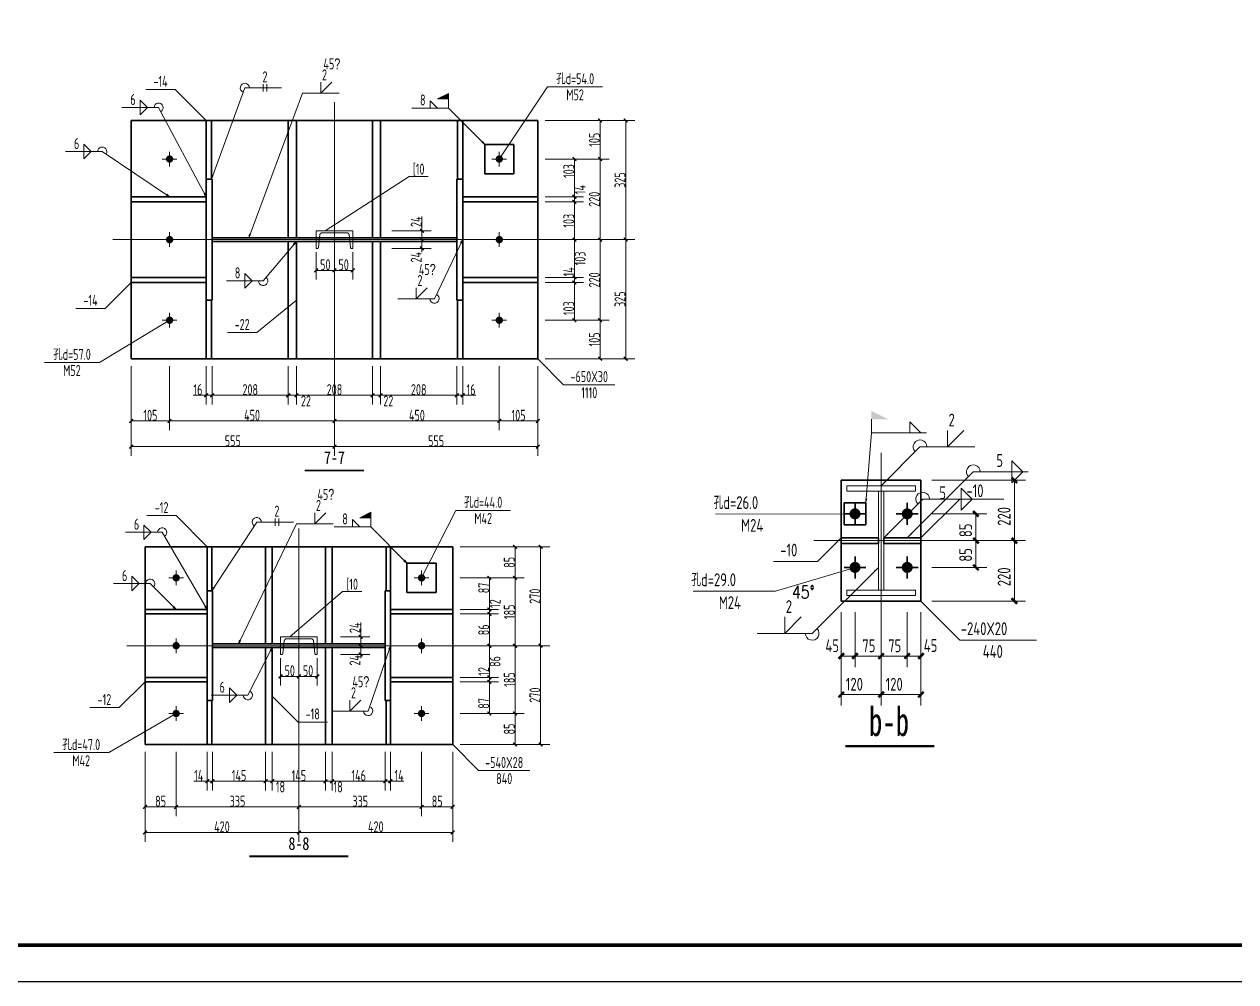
# Model space of a CAD drawing. Extents: x 14475413 to 15955882, y -732572 to -282951.
# Drawn here: x 15643812 to 15676885, y -595794 to -569658 of the extents above; entities that cross this region are included whole.
import ezdxf
from ezdxf.enums import TextEntityAlignment as Align

# ---------------------------------------------------------------- set-up
doc = ezdxf.new("R2010")
doc.units = 0
doc.header["$LTSCALE"] = 1000
doc.header["$MEASUREMENT"] = 0
doc.linetypes.add('线型2', pattern=[5, 3, -2])
doc.linetypes.add('线型4', pattern=[2.5, 1.5, -1])
for name, color, linetype, lineweight in [('10', 7, 'Continuous', 35), ('1000', 2, 'Continuous', 35), ('20', 2, 'Continuous', 35), ('字符串标注', 9, 'Continuous', 18), ('尺寸标注', 9, 'Continuous', 18), ('焊缝标注', 9, 'Continuous', 18), ('编号标注', 9, 'Continuous', 18), ('螺栓孔标注', 9, 'Continuous', 18), ('钢板标注', 9, 'Continuous', 18)]:
    doc.layers.add(name, color=color, linetype=linetype, lineweight=lineweight)
for name, color, linetype in [('3T_WOOD', 21, 'Continuous'), ('PUB_TEXT', 7, 'Continuous'), ('TK', 4, 'Continuous')]:
    doc.layers.add(name, color=color, linetype=linetype)
doc.styles.add('-宋体', font='', dxfattribs={"width": 0.8})
doc.styles.add('_HZTXT', font='txt.shx', dxfattribs={"width": 0.8, "bigfont": 'hztxt.shx'})
doc.styles.add('FromPkpm', font='Pkpmeng', dxfattribs={"width": 0.7, "bigfont": 'hztxt'})
doc.styles.add('hztxt', font='Pkpmeng', dxfattribs={"width": 0.7, "bigfont": 'hztxt'})
doc.styles.add('图框字体', font='', dxfattribs={"width": 0.8})
doc.styles.get('-宋体').set_extended_font_data('SimSun')
doc.styles.get('图框字体').set_extended_font_data('NSimSun')

# ---------------------------------------------------------------- blocks, each defined once
blk = doc.blocks.new('_ArchTick')
at = {"color": 0, "linetype": 'ByBlock', "const_width": 0.4}
blk.add_lwpolyline([(-0.5, -0.5), (0.5, 0.5)], dxfattribs=at)
blk = doc.blocks.new('GeYuanFrame_70858531', base_point=(20.09, 4.53))
at = {"layer": 'TK'}
blk.add_lwpolyline([(20.09, 4.53), (20.09, 598.53), (1491.09, 598.53), (1491.09, 4.53)], close=True, dxfattribs=at)
at = {"layer": 'TK', "const_width": 1}
blk.add_lwpolyline([(45.09, 588.53), (1481.09, 588.53), (1481.09, 14.53), (45.09, 14.53)], close=True, dxfattribs=at)

msp = doc.modelspace()

# ---------------------------------------------------------------- hatches: boundary and pattern name
at = {"layer": '焊缝标注'}
for points in [[(15655392.1, -571695.9), (15655092.1, -571695.9), (15655392.1, -571545.9)], [(15656380.8, -572937), (15656320.8, -572855.6), (15656299.6, -572876.8)], [(15648920.8, -573887), (15648969.3, -573798.3), (15648941.1, -573788)], [(15647780.8, -574367), (15647706.1, -574298.9), (15647689.4, -574323.9)], [(15648780.8, -574367), (15648747, -574271.8), (15648720.5, -574285.9)], [(15649942.8, -575487), (15649991.7, -575398.5), (15649963.6, -575388.1)], [(15651240.8, -575587), (15651165, -575654), (15651188, -575673.3)], [(15655780.8, -575537), (15655724.4, -575620.9), (15655751.5, -575633.8)], [(15653270.2, -583129.1), (15652970.2, -583129.1), (15653270.2, -582979.1)], [(15654259, -584370.3), (15654199, -584288.9), (15654177.8, -584310.1)], [(15648929, -585120.3), (15648996.4, -585044.9), (15648971.3, -585028.4)], [(15647959, -585635.3), (15647899, -585553.9), (15647877.8, -585575.1)], [(15648809, -585635.3), (15648771.6, -585541.3), (15648745.7, -585556.4)], [(15649657, -586570.3), (15649714.1, -586486.8), (15649687.1, -586473.7)], [(15650582.3, -586670.3), (15650523.4, -586752.4), (15650550.1, -586766.1)], [(15653809, -586620.3), (15653762.5, -586710.1), (15653790.9, -586719.7)]]:
    msp.add_hatch(color=256, dxfattribs=at).paths.add_polyline_path(points)

# ---------------------------------------------------------------- linework, layer by layer
at = {"layer": '10', "linetype": '线型2', "lineweight": 18, "ltscale": 100}
for p, q in [((15652280.8, -579287), (15652280.8, -571787)), ((15646230.8, -575537), (15658330.8, -575537)), ((15651309, -589820.3), (15651309, -583420.3)), ((15646609, -586620.3), (15656009, -586620.3))]:
    msp.add_line(p, q, dxfattribs=at)
at = {"layer": '10', "lineweight": 18, "ltscale": 100}
for p, q in [((15647780.8, -573537), (15647780.8, -573137)), ((15656780.8, -573537), (15656780.8, -573137)), ((15647580.8, -573337), (15647980.8, -573337)), ((15656580.8, -573337), (15656980.8, -573337)), ((15647780.8, -575737), (15647780.8, -575337)), ((15656780.8, -575737), (15656780.8, -575337)), ((15647580.8, -575537), (15647980.8, -575537)), ((15656580.8, -575537), (15656980.8, -575537)), ((15647580.8, -577737), (15647980.8, -577737)), ((15647780.8, -577937), (15647780.8, -577537)), ((15656580.8, -577737), (15656980.8, -577737)), ((15656780.8, -577937), (15656780.8, -577537)), ((15647959, -584970.3), (15647959, -584570.3)), ((15654659, -584970.3), (15654659, -584570.3)), ((15647759, -584770.3), (15648159, -584770.3)), ((15654459, -584770.3), (15654859, -584770.3)), ((15647759, -586620.3), (15648159, -586620.3)), ((15647959, -586820.3), (15647959, -586420.3)), ((15654459, -586620.3), (15654859, -586620.3)), ((15654659, -586820.3), (15654659, -586420.3)), ((15647959, -588670.3), (15647959, -588270.3)), ((15654659, -588670.3), (15654659, -588270.3)), ((15647759, -588470.3), (15648159, -588470.3)), ((15654459, -588470.3), (15654859, -588470.3))]:
    msp.add_line(p, q, dxfattribs=at)
at = {"layer": '10', "color": 3, "lineweight": 35, "ltscale": 100}
for p, q in [((15648940.8, -573887), (15648780.8, -573887)), ((15648780.8, -573887), (15648780.8, -577187)), ((15648940.8, -577187), (15648940.8, -573887)), ((15655780.8, -573887), (15655620.8, -573887)), ((15655620.8, -573887), (15655620.8, -577187)), ((15655780.8, -577187), (15655780.8, -573887)), ((15648940.8, -575487), (15655620.8, -575487)), ((15648940.8, -575587), (15655620.8, -575587)), ((15648780.8, -577187), (15648940.8, -577187)), ((15655620.8, -577187), (15655780.8, -577187)), ((15648949, -585120.3), (15648809, -585120.3)), ((15648809, -585120.3), (15648809, -588120.3)), ((15648949, -588120.3), (15648949, -585120.3)), ((15653809, -585120.3), (15653669, -585120.3)), ((15653669, -585120.3), (15653669, -588120.3)), ((15653809, -588120.3), (15653809, -585120.3)), ((15648949, -586570.3), (15653669, -586570.3)), ((15648949, -586670.3), (15653669, -586670.3)), ((15648809, -588120.3), (15648949, -588120.3)), ((15653669, -588120.3), (15653809, -588120.3))]:
    msp.add_line(p, q, dxfattribs=at)
at = {"layer": '10', "color": 1, "linetype": '线型4', "lineweight": 18, "ltscale": 100}
for p, q in [((15651780.8, -575297), (15651780.8, -575777)), ((15651780.8, -575297), (15652780.8, -575297)), ((15651881.9, -575402.8), (15651841.9, -575750.7)), ((15652621.5, -575350), (15651940.2, -575350)), ((15652719.8, -575750.7), (15652679.8, -575402.8)), ((15652780.8, -575297), (15652780.8, -575777)), ((15651780.8, -575777), (15651818, -575777)), ((15652780.8, -575777), (15652743.7, -575777)), ((15650809, -586380.3), (15650809, -586860.3)), ((15650809, -586380.3), (15651809, -586380.3)), ((15651809, -586380.3), (15651809, -586860.3)), ((15650910.1, -586486), (15650870, -586833.9)), ((15651649.7, -586433.3), (15650968.4, -586433.3)), ((15651748, -586833.9), (15651707.9, -586486)), ((15650809, -586860.3), (15650846.2, -586860.3)), ((15651809, -586860.3), (15651771.9, -586860.3))]:
    msp.add_line(p, q, dxfattribs=at)
at = {"layer": '10'}
for p, q in [((15666490.4, -583321.7), (15666490.4, -582721.7)), ((15667915.4, -583321.7), (15667915.4, -582721.7)), ((15666190.4, -583021.7), (15666790.4, -583021.7)), ((15667615.4, -583021.7), (15668215.4, -583021.7)), ((15666490.4, -584784.2), (15666490.4, -584184.2)), ((15667915.4, -584784.2), (15667915.4, -584184.2)), ((15666190.4, -584484.2), (15666790.4, -584484.2)), ((15667615.4, -584484.2), (15668215.4, -584484.2))]:
    msp.add_line(p, q, dxfattribs=at)
at = {"layer": '10', "color": 1, "ltscale": 100, "const_width": 100}
for points in [[(15647830.8, -573337, 1), (15647730.8, -573337, 1)], [(15656830.8, -573337, 1), (15656730.8, -573337, 1)], [(15647830.8, -575537, 1), (15647730.8, -575537, 1)], [(15656830.8, -575537, 1), (15656730.8, -575537, 1)], [(15647830.8, -577737, 1), (15647730.8, -577737, 1)], [(15656830.8, -577737, 1), (15656730.8, -577737, 1)], [(15648009, -584770.3, 1), (15647909, -584770.3, 1)], [(15654709, -584770.3, 1), (15654609, -584770.3, 1)], [(15648009, -586620.3, 1), (15647909, -586620.3, 1)], [(15654709, -586620.3, 1), (15654609, -586620.3, 1)], [(15648009, -588470.3, 1), (15647909, -588470.3, 1)], [(15654709, -588470.3, 1), (15654609, -588470.3, 1)]]:
    msp.add_lwpolyline(points, format="xyb", close=True, dxfattribs=at)
at = {"layer": '10', "lineweight": 35, "ltscale": 100, "const_width": 50}
for points in [[(15651470.8, -581837), (15653090.8, -581837)], [(15649959, -592370.3), (15652659, -592370.3)]]:
    msp.add_lwpolyline(points, dxfattribs=at)
at = {"layer": '10', "const_width": 150}
for points in [[(15666565.4, -583021.7, 1), (15666415.4, -583021.7, 1), (15666565.4, -583021.7, 1)], [(15667990.4, -583021.7, 1), (15667840.4, -583021.7, 1), (15667990.4, -583021.7, 1)], [(15666565.4, -584484.2, 1), (15666415.4, -584484.2, 1), (15666565.4, -584484.2, 1)], [(15667990.4, -584484.2, 1), (15667840.4, -584484.2, 1), (15667990.4, -584484.2, 1)]]:
    msp.add_lwpolyline(points, format="xyb", close=True, dxfattribs=at)
at = {"layer": '10', "const_width": 67.5}
msp.add_lwpolyline([(15666223.7, -589362.5), (15668653.7, -589362.5)], dxfattribs=at)
at = {"layer": '10', "color": 1, "linetype": '线型4', "lineweight": 18, "ltscale": 100}
for centre, radius, start, end in [((15651943.9, -575412.7), 62.8, 93.4084, 170.88101), ((15652617.8, -575412.7), 62.8, 9.11901, 86.5916), ((15651819.5, -575754.4), 22.7, 266.23474, 9.47566), ((15652742.2, -575754.4), 22.7, 170.52434, 273.76526), ((15650972.1, -586495.9), 62.8, 93.4084, 170.88101), ((15651645.9, -586495.9), 62.8, 9.11901, 86.5916), ((15650847.6, -586837.6), 22.7, 266.23474, 9.47566), ((15651770.4, -586837.6), 22.7, 170.52434, 273.76526)]:
    msp.add_arc(centre, radius, start, end, dxfattribs=at)
at = {"layer": '1000'}
for p, q in [((15668290.4, -582103), (15666115.4, -582103)), ((15666115.4, -582103), (15666115.4, -585403)), ((15668290.4, -585403), (15668290.4, -582103)), ((15666790.4, -582721.7), (15666190.4, -582721.7)), ((15666190.4, -582721.7), (15666190.4, -583321.7)), ((15666790.4, -583321.7), (15666790.4, -582721.7)), ((15666190.4, -583321.7), (15666790.4, -583321.7)), ((15667127.9, -583678), (15666115.4, -583678)), ((15666115.4, -583678), (15666115.4, -583828)), ((15667127.9, -583828), (15667127.9, -583678)), ((15668290.4, -583678), (15667277.9, -583678)), ((15667277.9, -583678), (15667277.9, -583828)), ((15668290.4, -583828), (15668290.4, -583678)), ((15666115.4, -583828), (15667127.9, -583828)), ((15667277.9, -583828), (15668290.4, -583828)), ((15666115.4, -585403), (15668290.4, -585403))]:
    msp.add_line(p, q, dxfattribs=at)
at = {"layer": '20', "lineweight": 35, "ltscale": 100}
for p, q in [((15657830.8, -572287), (15646730.8, -572287)), ((15646730.8, -572287), (15646730.8, -578787)), ((15648920.8, -572287), (15648780.8, -572287)), ((15648780.8, -572287), (15648780.8, -573887)), ((15648920.8, -573887), (15648920.8, -572287)), ((15651240.8, -572287), (15651020.8, -572287)), ((15651020.8, -572287), (15651020.8, -575487)), ((15651240.8, -575487), (15651240.8, -572287)), ((15653540.8, -572287), (15653320.8, -572287)), ((15653320.8, -572287), (15653320.8, -575487)), ((15653540.8, -575487), (15653540.8, -572287)), ((15655780.8, -572287), (15655640.8, -572287)), ((15655640.8, -572287), (15655640.8, -573887)), ((15655780.8, -573887), (15655780.8, -572287)), ((15657830.8, -578787), (15657830.8, -572287)), ((15657180.8, -572937), (15656380.8, -572937)), ((15656380.8, -572937), (15656380.8, -573737)), ((15657180.8, -573737), (15657180.8, -572937)), ((15656380.8, -573737), (15657180.8, -573737)), ((15648780.8, -573887), (15648920.8, -573887)), ((15655640.8, -573887), (15655780.8, -573887)), ((15648780.8, -574367), (15646730.8, -574367)), ((15646730.8, -574367), (15646730.8, -574507)), ((15648780.8, -574507), (15648780.8, -574367)), ((15657830.8, -574367), (15655780.8, -574367)), ((15655780.8, -574367), (15655780.8, -574507)), ((15657830.8, -574507), (15657830.8, -574367)), ((15646730.8, -574507), (15648780.8, -574507)), ((15655780.8, -574507), (15657830.8, -574507)), ((15651020.8, -575487), (15651240.8, -575487)), ((15651240.8, -575587), (15651020.8, -575587)), ((15651020.8, -575587), (15651020.8, -578787)), ((15651240.8, -578787), (15651240.8, -575587)), ((15653320.8, -575487), (15653540.8, -575487)), ((15653540.8, -575587), (15653320.8, -575587)), ((15653320.8, -575587), (15653320.8, -578787)), ((15653540.8, -578787), (15653540.8, -575587)), ((15648780.8, -576567), (15646730.8, -576567)), ((15646730.8, -576567), (15646730.8, -576707)), ((15646730.8, -576707), (15648780.8, -576707)), ((15648780.8, -576707), (15648780.8, -576567)), ((15657830.8, -576567), (15655780.8, -576567)), ((15655780.8, -576567), (15655780.8, -576707)), ((15655780.8, -576707), (15657830.8, -576707)), ((15657830.8, -576707), (15657830.8, -576567)), ((15648920.8, -577187), (15648780.8, -577187)), ((15648780.8, -577187), (15648780.8, -578787)), ((15648920.8, -578787), (15648920.8, -577187)), ((15655780.8, -577187), (15655640.8, -577187)), ((15655640.8, -577187), (15655640.8, -578787)), ((15655780.8, -578787), (15655780.8, -577187)), ((15646730.8, -578787), (15657830.8, -578787)), ((15648780.8, -578787), (15648920.8, -578787)), ((15651020.8, -578787), (15651240.8, -578787)), ((15653320.8, -578787), (15653540.8, -578787)), ((15655640.8, -578787), (15655780.8, -578787)), ((15655509, -583920.3), (15647109, -583920.3)), ((15647109, -583920.3), (15647109, -589320.3)), ((15648929, -583920.3), (15648809, -583920.3)), ((15648809, -583920.3), (15648809, -585120.3)), ((15648929, -585120.3), (15648929, -583920.3)), ((15650582.3, -583920.3), (15650402.3, -583920.3)), ((15650402.3, -583920.3), (15650402.3, -586570.3)), ((15650582.3, -586570.3), (15650582.3, -583920.3)), ((15652215.7, -583920.3), (15652035.7, -583920.3)), ((15652035.7, -583920.3), (15652035.7, -586570.3)), ((15652215.7, -586570.3), (15652215.7, -583920.3)), ((15653809, -583920.3), (15653689, -583920.3)), ((15653689, -583920.3), (15653689, -585120.3)), ((15653809, -585120.3), (15653809, -583920.3)), ((15655509, -589320.3), (15655509, -583920.3)), ((15655059, -584370.3), (15654259, -584370.3)), ((15654259, -584370.3), (15654259, -585170.3)), ((15655059, -585170.3), (15655059, -584370.3)), ((15648809, -585120.3), (15648929, -585120.3)), ((15653689, -585120.3), (15653809, -585120.3)), ((15654259, -585170.3), (15655059, -585170.3)), ((15648809, -585635.3), (15647109, -585635.3)), ((15647109, -585635.3), (15647109, -585755.3)), ((15648809, -585755.3), (15648809, -585635.3)), ((15655509, -585635.3), (15653809, -585635.3)), ((15653809, -585635.3), (15653809, -585755.3)), ((15655509, -585755.3), (15655509, -585635.3)), ((15647109, -585755.3), (15648809, -585755.3)), ((15653809, -585755.3), (15655509, -585755.3)), ((15650402.3, -586570.3), (15650582.3, -586570.3)), ((15650582.3, -586670.3), (15650402.3, -586670.3)), ((15650402.3, -586670.3), (15650402.3, -589320.3)), ((15650582.3, -589320.3), (15650582.3, -586670.3)), ((15652035.7, -586570.3), (15652215.7, -586570.3)), ((15652215.7, -586670.3), (15652035.7, -586670.3)), ((15652035.7, -586670.3), (15652035.7, -589320.3)), ((15652215.7, -589320.3), (15652215.7, -586670.3)), ((15648809, -587485.3), (15647109, -587485.3)), ((15647109, -587485.3), (15647109, -587605.3)), ((15647109, -587605.3), (15648809, -587605.3)), ((15648809, -587605.3), (15648809, -587485.3)), ((15655509, -587485.3), (15653809, -587485.3)), ((15653809, -587485.3), (15653809, -587605.3)), ((15653809, -587605.3), (15655509, -587605.3)), ((15655509, -587605.3), (15655509, -587485.3)), ((15648929, -588120.3), (15648809, -588120.3)), ((15648809, -588120.3), (15648809, -589320.3)), ((15648929, -589320.3), (15648929, -588120.3)), ((15653809, -588120.3), (15653689, -588120.3)), ((15653689, -588120.3), (15653689, -589320.3)), ((15653809, -589320.3), (15653809, -588120.3)), ((15647109, -589320.3), (15655509, -589320.3)), ((15648809, -589320.3), (15648929, -589320.3)), ((15650402.3, -589320.3), (15650582.3, -589320.3)), ((15652035.7, -589320.3), (15652215.7, -589320.3)), ((15653689, -589320.3), (15653809, -589320.3))]:
    msp.add_line(p, q, dxfattribs=at)
at = {"layer": '字符串标注', "lineweight": 18, "ltscale": 100}
for p, q in [((15652030.8, -575297), (15654317.3, -573813.1)), ((15654317.3, -573813.1), (15654842.3, -573813.1)), ((15651059, -586380.3), (15652502.7, -585142.5)), ((15652502.7, -585142.5), (15653027.7, -585142.5))]:
    msp.add_line(p, q, dxfattribs=at)
at = {"layer": '字符串标注', "ltscale": 100, "const_width": 10}
for points in [[(15652035.8, -575297, 1), (15652025.8, -575297, 1)], [(15651064, -586380.3, 1), (15651054, -586380.3, 1)]]:
    msp.add_lwpolyline(points, format="xyb", close=True, dxfattribs=at)
at = {"layer": '尺寸标注', "linetype": 'Continuous', "lineweight": 18}
for p, q in [((15658030.8, -572287), (15659780.8, -572287)), ((15658030.8, -572287), (15660480.8, -572287)), ((15659530.8, -573337), (15659530.8, -572287)), ((15660230.8, -575537), (15660230.8, -572287)), ((15658030.8, -573337), (15659080.8, -573337)), ((15658030.8, -573337), (15659780.8, -573337)), ((15658030.8, -573337), (15659780.8, -573337)), ((15658830.8, -574367), (15658830.8, -573337)), ((15659530.8, -575537), (15659530.8, -573337)), ((15658030.8, -574367), (15659080.8, -574367)), ((15658030.8, -574367), (15659080.8, -574367)), ((15658830.8, -574367), (15658830.8, -574267)), ((15658830.8, -574507), (15658830.8, -574367)), ((15658030.8, -574507), (15659080.8, -574507)), ((15658030.8, -574507), (15659080.8, -574507)), ((15658830.8, -575537), (15658830.8, -574507)), ((15658830.8, -574507), (15658830.8, -574607)), ((15654667.1, -575297), (15654667.1, -574901.5)), ((15653848.7, -575297), (15654917.1, -575297)), ((15654667.1, -575537), (15654667.1, -575297)), ((15654667.1, -575537), (15654667.1, -575437)), ((15653848.7, -575537), (15654917.1, -575537)), ((15653848.7, -575537), (15654917.1, -575537)), ((15653848.7, -575777), (15654917.1, -575777)), ((15654667.1, -575777), (15654667.1, -575537)), ((15654667.1, -575777), (15654667.1, -575877)), ((15658030.8, -575537), (15659080.8, -575537)), ((15658030.8, -575537), (15659080.8, -575537)), ((15658030.8, -575537), (15659780.8, -575537)), ((15658030.8, -575537), (15659780.8, -575537)), ((15658030.8, -575537), (15660480.8, -575537)), ((15658030.8, -575537), (15660480.8, -575537)), ((15658830.8, -576567), (15658830.8, -575537)), ((15659530.8, -577737), (15659530.8, -575537)), ((15660230.8, -578787), (15660230.8, -575537)), ((15651780.8, -575877), (15651780.8, -576627)), ((15652280.8, -575877), (15652280.8, -576627)), ((15652280.8, -575877), (15652280.8, -576627)), ((15652780.8, -575877), (15652780.8, -576627)), ((15652280.8, -576377), (15651780.8, -576377)), ((15652280.8, -576377), (15652780.8, -576377)), ((15658030.8, -576567), (15659080.8, -576567)), ((15658030.8, -576567), (15659080.8, -576567)), ((15658030.8, -576707), (15659080.8, -576707)), ((15658030.8, -576707), (15659080.8, -576707)), ((15658830.8, -576567), (15658830.8, -576467)), ((15658830.8, -576707), (15658830.8, -576567)), ((15658830.8, -576707), (15658830.8, -577737)), ((15658830.8, -576707), (15658830.8, -576807)), ((15658030.8, -577737), (15659080.8, -577737)), ((15658030.8, -577737), (15659780.8, -577737)), ((15658030.8, -577737), (15659780.8, -577737)), ((15659530.8, -578787), (15659530.8, -577737)), ((15646730.8, -578987), (15646730.8, -580737)), ((15646730.8, -578987), (15646730.8, -581437)), ((15647780.8, -578987), (15647780.8, -580737)), ((15647780.8, -578987), (15647780.8, -580737)), ((15648780.8, -578987), (15648780.8, -580037)), ((15648940.8, -578987), (15648940.8, -580037)), ((15648940.8, -578987), (15648940.8, -580037)), ((15651020.8, -578987), (15651020.8, -580037)), ((15651020.8, -578987), (15651020.8, -580037)), ((15651240.8, -578987), (15651240.8, -580037)), ((15651240.8, -578987), (15651240.8, -580037)), ((15652280.8, -578987), (15652280.8, -580737)), ((15652280.8, -578987), (15652280.8, -580737)), ((15652280.8, -578987), (15652280.8, -581437)), ((15652280.8, -578987), (15652280.8, -581437)), ((15653320.8, -578987), (15653320.8, -580037)), ((15653320.8, -578987), (15653320.8, -580037)), ((15653540.8, -578987), (15653540.8, -580037)), ((15653540.8, -578987), (15653540.8, -580037)), ((15655620.8, -578987), (15655620.8, -580037)), ((15655620.8, -578987), (15655620.8, -580037)), ((15655780.8, -578987), (15655780.8, -580037)), ((15656780.8, -578987), (15656780.8, -580737)), ((15656780.8, -578987), (15656780.8, -580737)), ((15657830.8, -578987), (15657830.8, -580737)), ((15657830.8, -578987), (15657830.8, -581437)), ((15658030.8, -578787), (15659780.8, -578787)), ((15658030.8, -578787), (15660480.8, -578787)), ((15648780.8, -579787), (15648425.6, -579787)), ((15648940.8, -579787), (15648780.8, -579787)), ((15648940.8, -579787), (15651020.8, -579787)), ((15651020.8, -579787), (15650920.8, -579787)), ((15651020.8, -579787), (15651240.8, -579787)), ((15651240.8, -579787), (15651340.8, -579787)), ((15651240.8, -579787), (15653320.8, -579787)), ((15653320.8, -579787), (15653220.8, -579787)), ((15653320.8, -579787), (15653540.8, -579787)), ((15653540.8, -579787), (15653640.8, -579787)), ((15653540.8, -579787), (15655620.8, -579787)), ((15655620.8, -579787), (15655780.8, -579787)), ((15655780.8, -579787), (15656136, -579787)), ((15646730.8, -580487), (15647780.8, -580487)), ((15647780.8, -580487), (15652280.8, -580487)), ((15652280.8, -580487), (15656780.8, -580487)), ((15656780.8, -580487), (15657830.8, -580487)), ((15646730.8, -581187), (15652280.8, -581187)), ((15652280.8, -581187), (15657830.8, -581187)), ((15655709, -583920.3), (15657459, -583920.3)), ((15655709, -583920.3), (15658159, -583920.3)), ((15657209, -584770.3), (15657209, -583920.3)), ((15657909, -586620.3), (15657909, -583920.3)), ((15655709, -584770.3), (15656759, -584770.3)), ((15655709, -584770.3), (15657459, -584770.3)), ((15655709, -584770.3), (15657459, -584770.3)), ((15656509, -585635.3), (15656509, -584770.3)), ((15657209, -586620.3), (15657209, -584770.3)), ((15655709, -585635.3), (15656759, -585635.3)), ((15655709, -585635.3), (15656759, -585635.3)), ((15656509, -585635.3), (15656509, -585535.3)), ((15656509, -585755.3), (15656509, -585635.3)), ((15652995.8, -586380.3), (15652995.8, -585984.7)), ((15655709, -585755.3), (15656759, -585755.3)), ((15655709, -585755.3), (15656759, -585755.3)), ((15656509, -586620.3), (15656509, -585755.3)), ((15656509, -585755.3), (15656509, -585855.3)), ((15652449.6, -586380.3), (15653245.8, -586380.3)), ((15652995.8, -586620.3), (15652995.8, -586380.3)), ((15652449.6, -586620.3), (15653245.8, -586620.3)), ((15652449.6, -586620.3), (15653245.8, -586620.3)), ((15652995.8, -586620.3), (15652995.8, -586520.3)), ((15652995.8, -586860.3), (15652995.8, -586620.3)), ((15655709, -586620.3), (15656759, -586620.3)), ((15655709, -586620.3), (15656759, -586620.3)), ((15655709, -586620.3), (15657459, -586620.3)), ((15655709, -586620.3), (15657459, -586620.3)), ((15655709, -586620.3), (15658159, -586620.3)), ((15655709, -586620.3), (15658159, -586620.3)), ((15656509, -587485.3), (15656509, -586620.3)), ((15657209, -588470.3), (15657209, -586620.3)), ((15657909, -589320.3), (15657909, -586620.3)), ((15650809, -586960.3), (15650809, -587710.3)), ((15651309, -586960.3), (15651309, -587710.3)), ((15651309, -586960.3), (15651309, -587710.3)), ((15651809, -586960.3), (15651809, -587710.3)), ((15652449.6, -586860.3), (15653245.8, -586860.3)), ((15652995.8, -586860.3), (15652995.8, -586960.3)), ((15651309, -587460.3), (15650809, -587460.3)), ((15651309, -587460.3), (15651809, -587460.3)), ((15655709, -587485.3), (15656759, -587485.3)), ((15655709, -587485.3), (15656759, -587485.3)), ((15655709, -587605.3), (15656759, -587605.3)), ((15655709, -587605.3), (15656759, -587605.3)), ((15656509, -587485.3), (15656509, -587385.3)), ((15656509, -587605.3), (15656509, -587485.3)), ((15656509, -587605.3), (15656509, -588470.3)), ((15656509, -587605.3), (15656509, -587705.3)), ((15655709, -588470.3), (15656759, -588470.3)), ((15655709, -588470.3), (15657459, -588470.3)), ((15655709, -588470.3), (15657459, -588470.3)), ((15657209, -589320.3), (15657209, -588470.3)), ((15655709, -589320.3), (15657459, -589320.3)), ((15655709, -589320.3), (15658159, -589320.3)), ((15647109, -589520.3), (15647109, -591270.3)), ((15647109, -589520.3), (15647109, -591970.3)), ((15647959, -589520.3), (15647959, -591270.3)), ((15647959, -589520.3), (15647959, -591270.3)), ((15648809, -589520.3), (15648809, -590570.3)), ((15648949, -589520.3), (15648949, -590570.3)), ((15648949, -589520.3), (15648949, -590570.3)), ((15650402.3, -589520.3), (15650402.3, -590570.3)), ((15650402.3, -589520.3), (15650402.3, -590570.3)), ((15650582.3, -589520.3), (15650582.3, -590570.3)), ((15650582.3, -589520.3), (15650582.3, -590570.3)), ((15651309, -589520.3), (15651309, -591270.3)), ((15651309, -589520.3), (15651309, -591270.3)), ((15651309, -589520.3), (15651309, -591970.3)), ((15651309, -589520.3), (15651309, -591970.3)), ((15652035.7, -589520.3), (15652035.7, -590570.3)), ((15652035.7, -589520.3), (15652035.7, -590570.3)), ((15652215.7, -589520.3), (15652215.7, -590570.3)), ((15652215.7, -589520.3), (15652215.7, -590570.3)), ((15653669, -589520.3), (15653669, -590570.3)), ((15653669, -589520.3), (15653669, -590570.3)), ((15653809, -589520.3), (15653809, -590570.3)), ((15654659, -589520.3), (15654659, -591270.3)), ((15654659, -589520.3), (15654659, -591270.3)), ((15655509, -589520.3), (15655509, -591270.3)), ((15655509, -589520.3), (15655509, -591970.3)), ((15648809, -590320.3), (15648440.4, -590320.3)), ((15648949, -590320.3), (15648809, -590320.3)), ((15648949, -590320.3), (15650402.3, -590320.3)), ((15650402.3, -590320.3), (15650302.3, -590320.3)), ((15650402.3, -590320.3), (15650582.3, -590320.3)), ((15650582.3, -590320.3), (15650682.3, -590320.3)), ((15650582.3, -590320.3), (15652035.7, -590320.3)), ((15652035.7, -590320.3), (15651935.7, -590320.3)), ((15652035.7, -590320.3), (15652215.7, -590320.3)), ((15652215.7, -590320.3), (15652315.7, -590320.3)), ((15652215.7, -590320.3), (15653669, -590320.3)), ((15653669, -590320.3), (15653809, -590320.3)), ((15653809, -590320.3), (15654177.7, -590320.3)), ((15647109, -591020.3), (15647959, -591020.3)), ((15647959, -591020.3), (15651309, -591020.3)), ((15651309, -591020.3), (15654659, -591020.3)), ((15654659, -591020.3), (15655509, -591020.3)), ((15647109, -591720.3), (15651309, -591720.3)), ((15651309, -591720.3), (15655509, -591720.3))]:
    msp.add_line(p, q, dxfattribs=at)
at = {"layer": '尺寸标注', "color": 3}
for p, q in [((15668140.4, -582253), (15666265.4, -582253)), ((15666265.4, -582253), (15666265.4, -582403)), ((15666265.4, -582403), (15668140.4, -582403)), ((15667127.9, -585103), (15667127.9, -582403)), ((15667277.9, -585103), (15667277.9, -582403)), ((15668140.4, -582403), (15668140.4, -582253)), ((15668140.4, -585103), (15666265.4, -585103)), ((15666265.4, -585103), (15666265.4, -585253)), ((15666265.4, -585253), (15668140.4, -585253)), ((15668140.4, -585253), (15668140.4, -585103))]:
    msp.add_line(p, q, dxfattribs=at)
at = {"layer": '尺寸标注', "color": 0}
for p, q in [((15668590.4, -582103), (15671140.4, -582103)), ((15670840.4, -583753), (15670840.4, -582103)), ((15668590.4, -583021.7), (15670090.4, -583021.7)), ((15669790.4, -583753), (15669790.4, -583021.7)), ((15668590.4, -583753), (15670090.4, -583753)), ((15668590.4, -583753), (15670090.4, -583753)), ((15668590.4, -583753), (15671140.4, -583753)), ((15668590.4, -583753), (15671140.4, -583753)), ((15669790.4, -584484.2), (15669790.4, -583753)), ((15670840.4, -585403), (15670840.4, -583753)), ((15668590.4, -584484.2), (15670090.4, -584484.2)), ((15666115.4, -585703), (15666115.4, -587203)), ((15666115.4, -585703), (15666115.4, -588253)), ((15666490.4, -585703), (15666490.4, -587203)), ((15666490.4, -585703), (15666490.4, -587203)), ((15667202.9, -585703), (15667202.9, -587203)), ((15667202.9, -585703), (15667202.9, -587203)), ((15667202.9, -585703), (15667202.9, -588253)), ((15667202.9, -585703), (15667202.9, -588253)), ((15667915.4, -585703), (15667915.4, -587203)), ((15667915.4, -585703), (15667915.4, -587203)), ((15668290.4, -585703), (15668290.4, -587203)), ((15668290.4, -585703), (15668290.4, -588253)), ((15668590.4, -585403), (15671140.4, -585403)), ((15666115.4, -586903), (15666490.4, -586903)), ((15666490.4, -586903), (15667202.9, -586903)), ((15667202.9, -586903), (15667915.4, -586903)), ((15667915.4, -586903), (15668290.4, -586903)), ((15666115.4, -587953), (15667202.9, -587953)), ((15667202.9, -587953), (15668290.4, -587953))]:
    msp.add_line(p, q, dxfattribs=at)
at = {"layer": '尺寸标注', "color": 0, "const_width": 67.5}
for points in [[(15670765.4, -582028), (15670915.4, -582178)], [(15669715.4, -582946.7), (15669865.4, -583096.7)], [(15669715.4, -583678), (15669865.4, -583828)], [(15669715.4, -583678), (15669865.4, -583828)], [(15670765.4, -583678), (15670915.4, -583828)], [(15670765.4, -583678), (15670915.4, -583828)], [(15669715.4, -584409.2), (15669865.4, -584559.2)], [(15670765.4, -585328), (15670915.4, -585478)], [(15666040.4, -586978), (15666190.4, -586828)], [(15666415.4, -586978), (15666565.4, -586828)], [(15666415.4, -586978), (15666565.4, -586828)], [(15667127.9, -586978), (15667277.9, -586828)], [(15667127.9, -586978), (15667277.9, -586828)], [(15667840.4, -586978), (15667990.4, -586828)], [(15667840.4, -586978), (15667990.4, -586828)], [(15668215.4, -586978), (15668365.4, -586828)], [(15666040.4, -588028), (15666190.4, -587878)], [(15667127.9, -588028), (15667277.9, -587878)], [(15667127.9, -588028), (15667277.9, -587878)], [(15668215.4, -588028), (15668365.4, -587878)]]:
    msp.add_lwpolyline(points, dxfattribs=at)
at = {"layer": '焊缝标注', "lineweight": 18, "ltscale": 100}
for p, q in [((15648920.8, -573887), (15649832.8, -571394.9)), ((15649832.8, -571394.9), (15650832.8, -571394.9)), ((15650332.8, -571494.9), (15650332.8, -571294.9)), ((15650432.8, -571494.9), (15650432.8, -571294.9)), ((15651909.2, -571540.3), (15651909.2, -571240.3)), ((15651909.2, -571540.3), (15652209.2, -571240.3)), ((15647180.4, -571932.9), (15646980.4, -571732.9)), ((15646980.4, -571932.9), (15646980.4, -571732.9)), ((15649942.8, -575487), (15651409.2, -571540.3)), ((15651409.2, -571540.3), (15652409.2, -571540.3)), ((15655092.1, -571945.9), (15654892.1, -571745.9)), ((15654892.1, -571945.9), (15654892.1, -571745.9)), ((15655392.1, -571945.9), (15655392.1, -571695.9)), ((15647480.4, -571932.9), (15646480.4, -571932.9)), ((15647180.4, -571932.9), (15646980.4, -572132.9)), ((15646980.4, -571932.9), (15646980.4, -572132.9)), ((15648780.8, -574367), (15647480.4, -571932.9)), ((15655392.1, -571945.9), (15654392.1, -571945.9)), ((15656380.8, -572937), (15655392.1, -571945.9)), ((15645941.9, -573136), (15644941.9, -573136)), ((15645641.9, -573136), (15645441.9, -572936)), ((15645441.9, -573136), (15645441.9, -572936)), ((15645641.9, -573136), (15645441.9, -573336)), ((15645441.9, -573136), (15645441.9, -573336)), ((15647780.8, -574367), (15645941.9, -573136)), ((15651240.8, -575587), (15650335.9, -576664.6)), ((15655780.8, -575537), (15655014.2, -577151.6)), ((15650335.9, -576664.6), (15649335.9, -576664.6)), ((15650035.9, -576664.6), (15649835.9, -576464.6)), ((15649835.9, -576664.6), (15649835.9, -576464.6)), ((15650035.9, -576664.6), (15649835.9, -576864.6)), ((15649835.9, -576664.6), (15649835.9, -576864.6)), ((15654514.2, -577151.6), (15654514.2, -576851.6)), ((15654514.2, -577151.6), (15654814.2, -576851.6)), ((15655014.2, -577151.6), (15654014.2, -577151.6)), ((15651743.3, -583291.3), (15651743.3, -582991.3)), ((15651743.3, -583291.3), (15652043.3, -582991.3)), ((15647279, -583526.5), (15647079, -583326.5)), ((15647079, -583526.5), (15647079, -583326.5)), ((15648929, -585120.3), (15650158.4, -583245.8)), ((15649657, -586570.3), (15651243.3, -583291.3)), ((15650158.4, -583245.8), (15651158.4, -583245.8)), ((15650658.4, -583345.8), (15650658.4, -583145.8)), ((15650758.4, -583345.8), (15650758.4, -583145.8)), ((15651243.3, -583291.3), (15652243.3, -583291.3)), ((15653270.2, -583379.1), (15652270.2, -583379.1)), ((15652970.2, -583379.1), (15652770.2, -583179.1)), ((15652770.2, -583379.1), (15652770.2, -583179.1)), ((15653270.2, -583379.1), (15653270.2, -583129.1)), ((15654259, -584370.3), (15653270.2, -583379.1)), ((15647579, -583526.5), (15646579, -583526.5)), ((15647279, -583526.5), (15647079, -583726.5)), ((15647079, -583526.5), (15647079, -583726.5)), ((15648809, -585635.3), (15647579, -583526.5)), ((15646952.7, -584927.3), (15646752.7, -584727.3)), ((15646752.7, -584927.3), (15646752.7, -584727.3)), ((15647252.7, -584927.3), (15646252.7, -584927.3)), ((15646952.7, -584927.3), (15646752.7, -585127.3)), ((15646752.7, -584927.3), (15646752.7, -585127.3)), ((15647959, -585635.3), (15647252.7, -584927.3)), ((15650582.3, -586670.3), (15649915.7, -587972.2)), ((15653809, -586620.3), (15653200.6, -588404.7)), ((15649915.7, -587972.2), (15648915.7, -587972.2)), ((15649615.7, -587972.2), (15649415.7, -587772.2)), ((15649415.7, -587972.2), (15649415.7, -587772.2)), ((15649615.7, -587972.2), (15649415.7, -588172.2)), ((15649415.7, -587972.2), (15649415.7, -588172.2)), ((15652700.6, -588404.7), (15652700.6, -588104.7)), ((15652700.6, -588404.7), (15653000.6, -588104.7)), ((15653200.6, -588404.7), (15652200.6, -588404.7))]:
    msp.add_line(p, q, dxfattribs=at)
at = {"layer": '焊缝标注', "color": 0}
for p, q in [((15666939.9, -580813.3), (15666939.9, -580438.3)), ((15667989.9, -580513.3), (15668289.9, -580813.3)), ((15667989.9, -580813.3), (15667989.9, -580513.3)), ((15669014, -581192.7), (15669014, -580742.7)), ((15669014, -581192.7), (15669464, -580742.7)), ((15666790.4, -582721.7), (15666939.9, -580813.3)), ((15666939.9, -580813.3), (15668439.9, -580813.3)), ((15667202.9, -582253), (15668264, -581192.7)), ((15668264, -581192.7), (15669764, -581192.7)), ((15670769.2, -581575.6), (15671069.2, -581875.6)), ((15670769.2, -581875.6), (15670769.2, -581575.6)), ((15667915.4, -583678), (15669719.2, -581875.6)), ((15669719.2, -581875.6), (15671219.2, -581875.6)), ((15670769.2, -582175.6), (15671069.2, -581875.6)), ((15670769.2, -581875.6), (15670769.2, -582175.6)), ((15669389, -582317.7), (15669689, -582617.7)), ((15669389, -582617.7), (15669389, -582317.7)), ((15667277.9, -583678), (15668339, -582617.7)), ((15668339, -582617.7), (15669839, -582617.7)), ((15669389, -582917.7), (15669689, -582617.7)), ((15669389, -582617.7), (15669389, -582917.7)), ((15667127.9, -584484.2), (15665321.2, -586283.7)), ((15664571.2, -586283.7), (15664571.2, -585833.7)), ((15664571.2, -586283.7), (15665021.2, -585833.7)), ((15665321.2, -586283.7), (15663821.2, -586283.7))]:
    msp.add_line(p, q, dxfattribs=at)
at = {"layer": '焊缝标注', "linetype": 'Continuous'}
for points in [[(15655392.1, -571695.9), (15655092.1, -571695.9), (15655392.1, -571545.9)], [(15656380.8, -572937), (15656320.8, -572855.6), (15656299.6, -572876.8)], [(15648920.8, -573887), (15648969.3, -573798.3), (15648941.1, -573788)], [(15647780.8, -574367), (15647706.1, -574298.9), (15647689.4, -574323.9)], [(15648780.8, -574367), (15648747, -574271.8), (15648720.5, -574285.9)], [(15649942.8, -575487), (15649991.7, -575398.5), (15649963.6, -575388.1)], [(15651240.8, -575587), (15651165, -575654), (15651188, -575673.3)], [(15655780.8, -575537), (15655724.4, -575620.9), (15655751.5, -575633.8)], [(15653270.2, -583129.1), (15652970.2, -583129.1), (15653270.2, -582979.1)], [(15654259, -584370.3), (15654199, -584288.9), (15654177.8, -584310.1)], [(15648929, -585120.3), (15648996.4, -585044.9), (15648971.3, -585028.4)], [(15647959, -585635.3), (15647899, -585553.9), (15647877.8, -585575.1)], [(15648809, -585635.3), (15648771.6, -585541.3), (15648745.7, -585556.4)], [(15649657, -586570.3), (15649714.1, -586486.8), (15649687.1, -586473.7)], [(15650582.3, -586670.3), (15650523.4, -586752.4), (15650550.1, -586766.1)], [(15653809, -586620.3), (15653762.5, -586710.1), (15653790.9, -586719.7)]]:
    msp.add_lwpolyline(points, close=True, dxfattribs=at)
at = {"layer": '焊缝标注', "lineweight": 18, "ltscale": 100}
for centre, start, end in [((15649832.8, -571394.9), 0, 249.90131), ((15647480.4, -571932.9), 298.11322, 180), ((15645941.9, -573136), 326.20154, 180), ((15650335.9, -576664.6), 180, 49.9773), ((15655014.2, -577151.6), 180, 64.602), ((15647579, -583526.5), 300.25473, 180), ((15650158.4, -583245.8), 0, 236.73953), ((15647252.7, -584927.3), 314.93158, 180), ((15649915.7, -587972.2), 180, 62.88582), ((15653200.6, -588404.7), 180, 71.17381)]:
    msp.add_arc(centre, 125, start, end, dxfattribs=at)
at = {"layer": '焊缝标注', "color": 0}
for centre, start, end in [((15668264, -581192.7), 0, 224.97719), ((15669719.2, -581875.6), 0, 224.97719), ((15668339, -582617.7), 0, 224.97719), ((15665321.2, -586283.7), 180, 44.88595)]:
    msp.add_arc(centre, 187.5, start, end, dxfattribs=at)
for points in [[(15666939.9, -580438.3), (15667389.9, -580438.3), (15666939.9, -580213.3)], [(15667202.9, -582253), (15667324.9, -582162.9), (15667293.1, -582131)], [(15666790.4, -582721.7), (15666831.1, -582608), (15666767.3, -582605)], [(15667277.9, -583678), (15667399.9, -583587.9), (15667368.1, -583556)], [(15667915.4, -583678), (15668037.4, -583587.9), (15668005.6, -583556)], [(15667127.9, -584484.2), (15667005.7, -584574.1), (15667037.5, -584606)]]:
    msp.add_solid(points, dxfattribs=at)
at = {"layer": '编号标注', "color": 0}
for p, q in [((15667202.9, -586153), (15667202.9, -581353)), ((15665365.4, -583753), (15669040.4, -583753))]:
    msp.add_line(p, q, dxfattribs=at)
at = {"layer": '螺栓孔标注', "lineweight": 18, "ltscale": 100}
for p, q in [((15656780.8, -573337), (15658100.1, -571364.3)), ((15658100.1, -571364.3), (15659600.1, -571364.3)), ((15647780.8, -577737), (15645864.6, -578889.7)), ((15645864.6, -578889.7), (15644364.6, -578889.7)), ((15654659, -584770.3), (15655590.4, -582927.2)), ((15655590.4, -582927.2), (15657090.4, -582927.2)), ((15647959, -588470.3), (15646117.2, -589539.3)), ((15646117.2, -589539.3), (15644617.2, -589539.3))]:
    msp.add_line(p, q, dxfattribs=at)
at = {"layer": '螺栓孔标注', "color": 0}
for p, q in [((15666490.4, -583029.2), (15662678.2, -583024.9)), ((15666490.4, -584484.2), (15664319, -585131.1)), ((15664319, -585131.1), (15662069, -585131.1))]:
    msp.add_line(p, q, dxfattribs=at)
at = {"layer": '螺栓孔标注', "ltscale": 100, "const_width": 10}
for points in [[(15656785.8, -573337, 1), (15656775.8, -573337, 1)], [(15647785.8, -577737, 1), (15647775.8, -577737, 1)], [(15654664, -584770.3, 1), (15654654, -584770.3, 1)], [(15647964, -588470.3, 1), (15647954, -588470.3, 1)]]:
    msp.add_lwpolyline(points, format="xyb", close=True, dxfattribs=at)
at = {"layer": '螺栓孔标注', "color": 0, "const_width": 15}
for points in [[(15666497.9, -583021.7, 1), (15666482.9, -583021.7, 1), (15666497.9, -583021.7, 1)], [(15666497.9, -584484.2, 1), (15666482.9, -584484.2, 1), (15666497.9, -584484.2, 1)]]:
    msp.add_lwpolyline(points, format="xyb", close=True, dxfattribs=at)
at = {"layer": '钢板标注', "lineweight": 18, "ltscale": 100}
for p, q in [((15647933.3, -571437.5), (15647133.3, -571437.5)), ((15648780.8, -572287), (15647933.3, -571437.5)), ((15646730.8, -576707), (15646022.3, -577412.7)), ((15646022.3, -577412.7), (15645222.3, -577412.7)), ((15651240.8, -577187), (15650160.3, -578074.1)), ((15650160.3, -578074.1), (15649360.3, -578074.1)), ((15657830.8, -578787), (15658536, -579496.1)), ((15658536, -579496.1), (15659936, -579496.1)), ((15647961.5, -583070.7), (15647161.5, -583070.7)), ((15648809, -583920.3), (15647961.5, -583070.7)), ((15647109, -587605.3), (15646400.5, -588310.9)), ((15650582.3, -587995.3), (15651287.5, -588704.3)), ((15646400.5, -588310.9), (15645600.5, -588310.9)), ((15651287.5, -588704.3), (15652087.5, -588704.3)), ((15655509, -589320.3), (15656214.1, -590029.3)), ((15656214.1, -590029.3), (15657614.1, -590029.3))]:
    msp.add_line(p, q, dxfattribs=at)
at = {"layer": '钢板标注', "color": 0}
for p, q in [((15668290.4, -583678), (15669351.5, -582617.7)), ((15669351.5, -582617.7), (15670551.5, -582617.7)), ((15666115.4, -583678), (15665469.8, -584321)), ((15665469.8, -584321), (15664269.8, -584321)), ((15668290.4, -585403), (15669348.1, -586466.6)), ((15669348.1, -586466.6), (15671448.1, -586466.6))]:
    msp.add_line(p, q, dxfattribs=at)
at = {"layer": '钢板标注', "ltscale": 100, "const_width": 10}
for points in [[(15648785.8, -572287, 1), (15648775.8, -572287, 1)], [(15646735.8, -576707, 1), (15646725.8, -576707, 1)], [(15651245.8, -577187, 1), (15651235.8, -577187, 1)], [(15657835.8, -578787, 1), (15657825.8, -578787, 1)], [(15648814, -583920.3, 1), (15648804, -583920.3, 1)], [(15647114, -587605.3, 1), (15647104, -587605.3, 1)], [(15650587.3, -587995.3, 1), (15650577.3, -587995.3, 1)], [(15655514, -589320.3, 1), (15655504, -589320.3, 1)]]:
    msp.add_lwpolyline(points, format="xyb", close=True, dxfattribs=at)
at = {"layer": '钢板标注', "color": 0, "const_width": 15}
for points in [[(15666122.9, -583678, 1), (15666107.9, -583678, 1), (15666122.9, -583678, 1)], [(15668297.9, -583678, 1), (15668282.9, -583678, 1), (15668297.9, -583678, 1)], [(15668297.9, -585403, 1), (15668282.9, -585403, 1), (15668297.9, -585403, 1)]]:
    msp.add_lwpolyline(points, format="xyb", close=True, dxfattribs=at)

# ---------------------------------------------------------------- block references
at = {"layer": '3T_WOOD', "xscale": 100, "yscale": 100, "zscale": 100}
msp.add_blockref('GeYuanFrame_70858531', (15559744.5, -595793.7), dxfattribs=at)
at = {"layer": '尺寸标注', "linetype": 'Continuous', "lineweight": 18, "xscale": 100, "yscale": 100, "zscale": 100}
for p, rotation in [((15659530.8, -572287), 90), ((15660230.8, -572287), 90), ((15658830.8, -573337), 90), ((15659530.8, -573337), 90), ((15659530.8, -573337), 270), ((15658830.8, -574367), 270), ((15658830.8, -574367), 270), ((15658830.8, -574507), 90), ((15658830.8, -574507), 90), ((15654667.1, -575297), 90), ((15654667.1, -575537), 270), ((15654667.1, -575537), 270), ((15658830.8, -575537), 90), ((15658830.8, -575537), 270), ((15659530.8, -575537), 90), ((15659530.8, -575537), 270), ((15660230.8, -575537), 90), ((15660230.8, -575537), 270), ((15654667.1, -575777), 90), ((15651780.8, -576377), 180), ((15652280.8, -576377), 180), ((15658830.8, -576567), 270), ((15658830.8, -576567), 270), ((15658830.8, -576707), 90), ((15658830.8, -576707), 90), ((15658830.8, -577737), 270), ((15659530.8, -577737), 90), ((15659530.8, -577737), 270), ((15659530.8, -578787), 270), ((15660230.8, -578787), 270), ((15648780.8, -579787), 180), ((15648940.8, -579787), 180), ((15651240.8, -579787), 180), ((15651240.8, -579787), 180), ((15653540.8, -579787), 180), ((15653540.8, -579787), 180), ((15655620.8, -579787), 180), ((15646730.8, -580487), 180), ((15647780.8, -580487), 180), ((15652280.8, -580487), 180), ((15656780.8, -580487), 180), ((15646730.8, -581187), 180), ((15652280.8, -581187), 180), ((15657209, -583920.3), 90), ((15657909, -583920.3), 90), ((15656509, -584770.3), 90), ((15657209, -584770.3), 90), ((15657209, -584770.3), 270), ((15656509, -585635.3), 270), ((15656509, -585635.3), 270), ((15656509, -585755.3), 90), ((15656509, -585755.3), 90), ((15652995.8, -586380.3), 90), ((15652995.8, -586620.3), 270), ((15652995.8, -586620.3), 270), ((15656509, -586620.3), 90), ((15656509, -586620.3), 270), ((15657209, -586620.3), 90), ((15657209, -586620.3), 270), ((15657909, -586620.3), 90), ((15657909, -586620.3), 270), ((15652995.8, -586860.3), 90), ((15650809, -587460.3), 180), ((15651309, -587460.3), 180), ((15656509, -587485.3), 270), ((15656509, -587485.3), 270), ((15656509, -587605.3), 90), ((15656509, -587605.3), 90), ((15656509, -588470.3), 270), ((15657209, -588470.3), 90), ((15657209, -588470.3), 270), ((15657209, -589320.3), 270), ((15657909, -589320.3), 270), ((15648809, -590320.3), 180), ((15648949, -590320.3), 180), ((15650582.3, -590320.3), 180), ((15650582.3, -590320.3), 180), ((15652215.7, -590320.3), 180), ((15652215.7, -590320.3), 180), ((15653669, -590320.3), 180), ((15647109, -591020.3), 180), ((15647959, -591020.3), 180), ((15651309, -591020.3), 180), ((15654659, -591020.3), 180), ((15647109, -591720.3), 180), ((15651309, -591720.3), 180)]:
    msp.add_blockref('_ArchTick', p, dxfattribs=dict(at, rotation=rotation))
for p in [(15652280.8, -576377), (15652780.8, -576377), (15648940.8, -579787), (15651020.8, -579787), (15651020.8, -579787), (15653320.8, -579787), (15653320.8, -579787), (15655620.8, -579787), (15655780.8, -579787), (15647780.8, -580487), (15652280.8, -580487), (15656780.8, -580487), (15657830.8, -580487), (15652280.8, -581187), (15657830.8, -581187), (15651309, -587460.3), (15651809, -587460.3), (15648949, -590320.3), (15650402.3, -590320.3), (15650402.3, -590320.3), (15652035.7, -590320.3), (15652035.7, -590320.3), (15653669, -590320.3), (15653809, -590320.3), (15647959, -591020.3), (15651309, -591020.3), (15654659, -591020.3), (15655509, -591020.3), (15651309, -591720.3), (15655509, -591720.3)]:
    msp.add_blockref('_ArchTick', p, dxfattribs=at)

# ---------------------------------------------------------------- texts
at = {"layer": '10', "lineweight": 25, "style": '图框字体', "width": 0.8}
for s, p in [('7-7', (15652280.8, -581487)), ('8-8', (15651309, -592020.3))]:
    msp.add_text(s, height=350, dxfattribs=at).set_placement(p, align=Align.MIDDLE_CENTER)
at = {"layer": 'PUB_TEXT', "style": '-宋体', "width": 0.650894}
msp.add_text('b-b', height=787.5, dxfattribs=at).set_placement((15666871.7, -589084.3), (15667965.2, -589084.3), align=Align.FIT)
at = {"layer": '字符串标注', "lineweight": 25, "style": 'FromPkpm', "width": 0.7}
for p in [(15654579.8, -573763.1), (15652765.2, -585092.5)]:
    msp.add_text('[10', height=300, dxfattribs=at).set_placement(p, align=Align.CENTER)
at = {"layer": '尺寸标注', "color": 0, "style": 'hztxt', "width": 0.75}
for s, p in [('220', (15670735.4, -583348)), ('85', (15669685.4, -583657.3)), ('85', (15669685.4, -584328.6)), ('220', (15670735.4, -584998))]:
    msp.add_text(s, height=350, rotation=90, dxfattribs=at).set_placement(p)
for s, p in [('45', (15665683, -586796)), ('75', (15666689.4, -586798)), ('75', (15667396.7, -586798)), ('45', (15668367.2, -586791.6)), ('120', (15666239.1, -587848)), ('120', (15667326.6, -587848))]:
    msp.add_text(s, height=350, dxfattribs=at).set_placement(p)
at = {"layer": '尺寸标注', "linetype": 'Continuous', "lineweight": 18, "char_height": 300, "attachment_point": 5, "rotation": 90, "style": 'FromPkpm'}
for s, insert in [('\\A1;105', (15659375.8, -572812)), ('\\A1;103', (15658675.8, -573665.3)), ('\\A1;325', (15660075.8, -573912)), ('\\A1;14', (15658985.8, -574171.6)), ('\\A1;220', (15659375.8, -574437)), ('\\A1;24', (15654512.1, -575049.2)), ('\\A1;103', (15658675.8, -575022)), ('\\A1;24', (15654512.1, -576017.7)), ('\\A1;103', (15658985.8, -576052)), ('\\A1;14', (15658675.8, -576416.2)), ('\\A1;220', (15659375.8, -576637)), ('\\A1;325', (15660075.8, -577162)), ('\\A1;103', (15658675.8, -577408.8)), ('\\A1;105', (15659375.8, -578262)), ('\\A1;85', (15657054, -584345.3)), ('\\A1;87', (15656354, -585044.7)), ('\\A1;12', (15656664, -585472.3)), ('\\A1;270', (15657754, -585270.3)), ('\\A1;185', (15657054, -585695.3)), ('\\A1;24', (15652840.8, -586132.5)), ('\\A1;86', (15656354, -586187.8)), ('\\A1;24', (15652840.8, -587018.7)), ('\\A1;86', (15656664, -587052.8)), ('\\A1;12', (15656354, -587324.4)), ('\\A1;185', (15657054, -587545.3)), ('\\A1;270', (15657754, -587970.3)), ('\\A1;87', (15656354, -588195.8)), ('\\A1;85', (15657054, -588895.3))]:
    msp.add_mtext(s, dxfattribs=dict(at, insert=insert))
at = {"layer": '尺寸标注', "linetype": 'Continuous', "lineweight": 18, "char_height": 300, "attachment_point": 5, "style": 'FromPkpm'}
for s, insert in [('\\A1;50', (15652030.8, -576222)), ('\\A1;50', (15652530.8, -576222)), ('\\A1;16', (15648553.2, -579632)), ('\\A1;208', (15649980.8, -579632)), ('\\A1;208', (15652280.8, -579632)), ('\\A1;208', (15654580.8, -579632)), ('\\A1;16', (15656008.4, -579632)), ('\\A1;22', (15651502.1, -579942)), ('\\A1;22', (15653750.3, -579942)), ('\\A1;105', (15647255.8, -580332)), ('\\A1;450', (15650030.8, -580332)), ('\\A1;450', (15654530.8, -580332)), ('\\A1;105', (15657305.8, -580332)), ('\\A1;555', (15649505.8, -581032)), ('\\A1;555', (15655055.8, -581032)), ('\\A1;50', (15651059, -587305.3)), ('\\A1;50', (15651559, -587305.3)), ('\\A1;14', (15648574.7, -590165.3)), ('\\A1;145', (15649675.7, -590165.3)), ('\\A1;145', (15651309, -590165.3)), ('\\A1;146', (15652942.3, -590165.3)), ('\\A1;14', (15654043.3, -590165.3)), ('\\A1;18', (15650806.1, -590475.3)), ('\\A1;18', (15652380, -590475.3)), ('\\A1;85', (15647534, -590865.3)), ('\\A1;335', (15649634, -590865.3)), ('\\A1;335', (15652984, -590865.3)), ('\\A1;85', (15655084, -590865.3)), ('\\A1;420', (15649209, -591565.3)), ('\\A1;420', (15653409, -591565.3))]:
    msp.add_mtext(s, dxfattribs=dict(at, insert=insert))
at = {"layer": '焊缝标注', "lineweight": 25, "style": 'FromPkpm', "width": 0.7}
for s, p in [('45\x8a', (15652209.2, -570890.3)), ('2', (15650382.8, -571244.9)), ('2', (15652009.2, -571190.3)), ('6', (15646780.4, -571862.9)), ('8', (15654692.1, -571875.9)), ('6', (15645241.9, -573066)), ('8', (15649635.9, -576594.6)), ('45\x8a', (15654814.2, -576501.6)), ('2', (15654614.2, -576801.6)), ('45\x8a', (15652043.3, -582641.3)), ('2', (15651843.3, -582941.3)), ('2', (15650708.4, -583095.8)), ('8', (15652570.2, -583309.1)), ('6', (15646879, -583456.5)), ('6', (15646552.7, -584857.3)), ('6', (15649215.7, -587902.2)), ('45\x8a', (15653000.6, -587754.7)), ('2', (15652800.6, -588054.7))]:
    msp.add_text(s, height=300, dxfattribs=at).set_placement(p, align=Align.CENTER)
at = {"layer": '焊缝标注', "color": 0}
for s, style, width, p in [('2', 'hztxt', 0.75, (15669044, -580637.7)), ('5', 'hztxt', 0.75, (15670349.2, -581740.6)), ('5', 'hztxt', 0.75, (15668792.1, -582622.1)), ('45°', '_HZTXT', 0.8, (15664769.8, -585332.6)), ('2', 'hztxt', 0.75, (15664601.2, -585728.7))]:
    msp.add_text(s, height=350, dxfattribs=dict(at, style=style, width=width)).set_placement(p)
at = {"layer": '螺栓孔标注', "lineweight": 25, "style": 'FromPkpm', "width": 0.7}
for s, p in [('孔d=54.0', (15658850.1, -571294.3)), ('孔d=57.0', (15645114.6, -578819.7)), ('孔d=44.0', (15656340.4, -582857.2)), ('孔d=47.0', (15645367.2, -589469.3))]:
    msp.add_text(s, height=300, dxfattribs=at).set_placement(p, align=Align.CENTER)
for s, p in [('M52', (15658850.1, -571434.3)), ('M52', (15645114.6, -578959.7)), ('M42', (15656340.4, -582997.2)), ('M42', (15645367.2, -589609.3))]:
    msp.add_text(s, height=300, dxfattribs=at).set_placement(p, align=Align.TOP_CENTER)
at = {"layer": '螺栓孔标注', "color": 0, "style": 'hztxt', "width": 0.75}
for s, p in [('孔d=26.0', (15662633.1, -582889.9)), ('M24', (15663383.1, -583512.4)), ('孔d=29.0', (15662024, -584996.1)), ('M24', (15662774, -585618.6))]:
    msp.add_text(s, height=350, dxfattribs=at).set_placement(p)
at = {"layer": '钢板标注', "lineweight": 25, "style": 'FromPkpm', "width": 0.7}
for s, p in [('-14', (15647533.3, -571367.5)), ('-14', (15645622.3, -577342.7)), ('-22', (15649760.3, -578004.1)), ('-650X30', (15659236, -579426.1)), ('-12', (15647561.5, -583000.7)), ('-12', (15646000.5, -588240.9)), ('-18', (15651687.5, -588634.3)), ('-540X28', (15656914.1, -589959.3))]:
    msp.add_text(s, height=300, dxfattribs=at).set_placement(p, align=Align.CENTER)
for s, p in [('1110', (15659236, -579566.1)), ('840', (15656914.1, -590099.3))]:
    msp.add_text(s, height=300, dxfattribs=at).set_placement(p, align=Align.TOP_CENTER)
at = {"layer": '钢板标注', "color": 0, "style": 'hztxt', "width": 0.75}
for s, p in [('-10', (15669531.5, -582566.9)), ('-10', (15664449.8, -584186)), ('-240X20', (15669378.1, -586331.6)), ('440', (15669978.1, -586954.1))]:
    msp.add_text(s, height=350, dxfattribs=at).set_placement(p)

doc.saveas('drawing.dxf')
